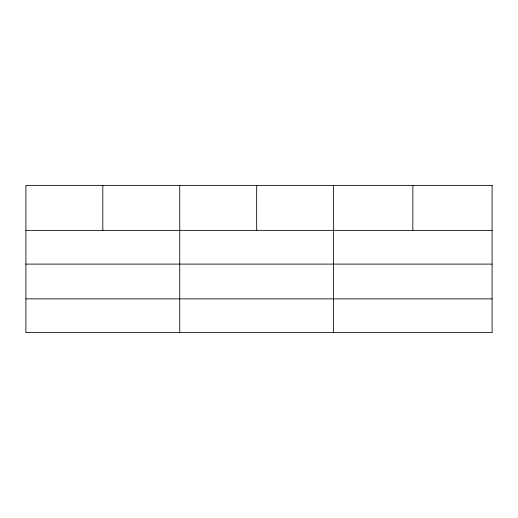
<?xml version="1.0" encoding="UTF-8"?>
<svg xmlns="http://www.w3.org/2000/svg" width="518" height="518" viewBox="0 0 518 518"><rect width="100%" height="100%" fill="white"/><g stroke="black" fill="none" stroke-linecap="round" stroke-linejoin="round"><path stroke-width="0.78" d="M25.9 230.355L492.1 230.355M25.9 264.102L492.1 264.102M25.9 298.873L492.1 298.873M412.846 185.379L412.846 230.355M333.592 185.379L333.592 332.621M256.669 185.379L256.669 230.355M179.746 185.379L179.746 332.621M102.823 185.379L102.823 230.355M492.1 185.379L25.9 185.379L25.9 332.621L492.1 332.621L492.1 185.379"/></g></svg>
